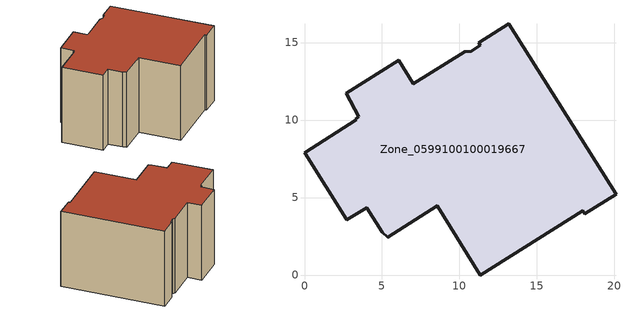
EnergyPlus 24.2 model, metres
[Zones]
Zone_0599100100019667
 floor ground (C_G): 6.07,13.86 7.03,12.35 10.33,14.42 10.75,14.44 11.34,14.84 11.25,14.99 13.19,16.21 20.1,5.23 18.08,3.94 17.96,4.14 11.35,0 8.56,4.46 5.36,2.45 5.01,2.77 4.01,4.34 2.73,3.56 0,7.89 3.34,10.01 3.29,10.08 3.5,10.21 2.69,11.72 z0
 wall outside (C_F): 20.1,5.23 13.19,16.21 11.25,14.99 11.34,14.84 10.75,14.44 10.33,14.42 7.03,12.35 6.07,13.86 2.69,11.72 3.5,10.21 3.29,10.08 3.34,10.01 0,7.89 2.73,3.56 4.01,4.34 5.01,2.77 5.36,2.45 8.56,4.46 11.35,0 17.96,4.14 18.08,3.94 20.1,5.23 z0:10
 roof outside (C_R): 10.75,14.44 10.33,14.42 7.03,12.35 6.07,13.86 2.69,11.72 3.5,10.21 3.29,10.08 3.34,10.01 0,7.89 2.73,3.56 4.01,4.34 5.01,2.77 5.36,2.45 8.56,4.46 11.35,0 17.96,4.14 18.08,3.94 20.1,5.23 13.19,16.21 11.25,14.99 11.34,14.84 z10
[BUILDING]
Pand.0599100100019667: North Axis=0; Terrain=City; Loads Convergence Tolerance Value=0.04; Temperature Convergence Tolerance Value=0.4; Solar Distribution=FullExterior; Maximum Number of Warmup Days=25; Minimum Number of Warmup Days=1
[Site:Location]
Rotterdam.The.Hague.AP_ZH_NLD Design_Conditions: Latitude=51.96; Longitude=4.45; Time Zone=1; Elevation=-4.5
[SITE:GROUNDTEMPERATURE:BUILDINGSURFACE]
18, 18, 18, 18, 18, 18, 18, 18, 18, 18, 18, 18
[MATERIAL] Thermal Absorptance=0.9; Solar Absorptance=0.7; Visible Absorptance=0.7
Name | Roughness | Thickness | Conductivity | Density | Specific Heat
G.D.2015-2018 | MediumSmooth | 0.15 | 0.0428571 | 540 | 1210
F.D.2015-2018 | Rough | 0.3 | 0.0666667 | 1920 | 840
R.D.2015-2018 | MediumRough | 0.2 | 0.0333333 | 1500 | 1000
[CONSTRUCTION]
C_G: G.D.2015-2018
C_F: F.D.2015-2018
C_R: R.D.2015-2018
[ZONE]
Zone_0599100100019667: Type=1; Multiplier=1; Ceiling Height=Autocalculate; Volume=Autocalculate; Floor Area=autocalculate; Part of Total Floor Area=Yes
[ZONEINFILTRATION:DESIGNFLOWRATE]
Infil_Zone_0599100100019667: Zone or ZoneList or Space or SpaceList=Zone_0599100100019667; Schedule=AlwaysOn; Design Flow Rate Calculation Method=Flow/Area; Flow Rate per Floor Area=0.0021; Constant Term Coefficient=1; Temperature Term Coefficient=0; Velocity Term Coefficient=0; Velocity Squared Term Coefficient=0
[HVACTEMPLATE:ZONE:IDEALLOADSAIRSYSTEM]
Zone_0599100100019667: Maximum Heating Supply Air Temperature=50; Minimum Cooling Supply Air Temperature=13; Maximum Heating Supply Air Humidity Ratio=0.0156; Minimum Cooling Supply Air Humidity Ratio=0.0077; Heating Limit=NoLimit; Cooling Limit=NoLimit; Dehumidification Control Type=ConstantSensibleHeatRatio; Cooling Sensible Heat Ratio=0.7; Dehumidification Setpoint=60; Humidification Control Type=None; Humidification Setpoint=30; Outdoor Air Method=None; Outdoor Air Flow Rate per Person=0.00944; Outdoor Air Flow Rate per Zone Floor Area=0; Outdoor Air Flow Rate per Zone=0; Demand Controlled Ventilation Type=None; Outdoor Air Economizer Type=NoEconomizer; Heat Recovery Type=None; Sensible Heat Recovery Effectiveness=0.7; Latent Heat Recovery Effectiveness=0.65
[ZONECONTROL:THERMOSTAT]
ThermostatControl_Zone_0599100100019667: Zone or ZoneList=Zone_0599100100019667; Control Type Schedule=DualSetpointControlType; Control 1=Thermostat_Zone_0599100100019667; Temperature Difference Between Cutout And Setpoint=0
[THERMOSTATSETPOINT:DUALSETPOINT]
Thermostat_Zone_0599100100019667: Heating Setpoint Temperature Schedule=HeatingSetpoint_Zone_0599100100019667; Cooling Setpoint Temperature Schedule=CoolingSetpoint_Zone_0599100100019667
[SCHEDULE:COMPACT]
HeatingSetpoint_Zone_0599100100019667: Through: 12/31, For: AllDays, Until: 24:00, 21
CoolingSetpoint_Zone_0599100100019667: Through: 12/31, For: AllDays, Until: 24:00, 24
DualSetpointControlType: Through: 12/31, For: AllDays, Until: 24:00, 4
AlwaysOn: Through: 12/31, For: AllDays, Until: 24:00, 1
